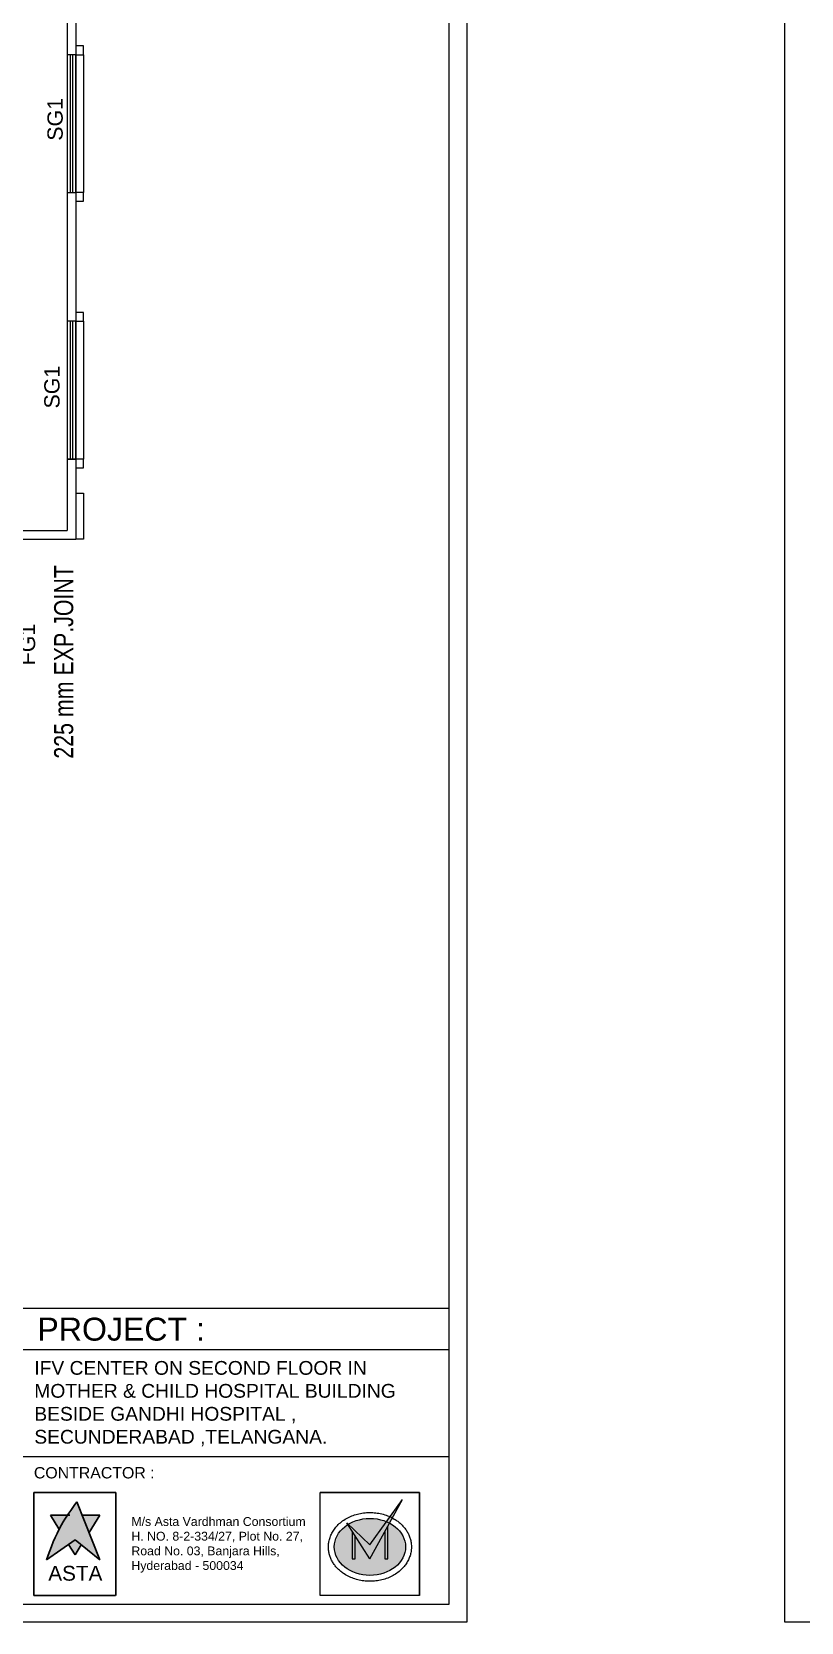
# Model space of a CAD drawing. Extents: x 3552052 to 4102982, y -707811 to -630695.
# Drawn here: x 3648335 to 3658387, y -666235 to -645447 of the extents above; entities that cross this region are included whole.
import ezdxf
from ezdxf.enums import TextEntityAlignment as Align

# ---------------------------------------------------------------- set-up
doc = ezdxf.new("R2010")
doc.units = 0
doc.header["$LTSCALE"] = 6
doc.header["$MEASUREMENT"] = 0
doc.layers.get('0').update_dxf_attribs({"linetype": 'CONTINUOUS', "lineweight": 0})
for name, color, linetype, lineweight in [('0.0', 8, 'CONTINUOUS', 0), ('D.F', 251, 'CONTINUOUS', 0), ('hatch', 252, 'CONTINUOUS', 0), ('MEP_HVAC_TEXT', 7, 'CONTINUOUS', 0), ('TITLE', 7, 'CONTINUOUS', 0)]:
    doc.layers.add(name, color=color, linetype=linetype, lineweight=lineweight)
doc.styles.add('ARI', font='arial.ttf')
doc.styles.add('ARIAL', font='arial.ttf')

# ---------------------------------------------------------------- blocks, each defined once
blk = doc.blocks.new('IVF-CONTRACTOR')
at = {"lineweight": -3, "true_color": 0x293189}
h = blk.add_hatch(color=177, dxfattribs=at)
h.dxf.hatch_style = 1
edge = h.paths.add_edge_path()
edge.add_spline(control_points=[(3037286, -1386527), (3037185, -1386667), (3036944, -1387001), (3036801, -1387388), (3036719, -1387609)], knot_values=[0, 0, 0, 0, 519.520055, 1226.818077, 1226.818077, 1226.818077, 1226.818077], degree=3, periodic=0)
edge.add_line((3036719, -1387609), (3037255, -1387240))
edge.add_line((3037255, -1387240), (3037717, -1387609))
edge.add_line((3037717, -1387609), (3037286, -1386527))
at = {"lineweight": -3, "true_color": 0xc7c8ca}
h = blk.add_hatch(color=9, dxfattribs=at)
h.dxf.hatch_style = 1
edge = h.paths.add_edge_path()
edge.add_spline(control_points=[(3036953, -1387033), (3036967, -1387008), (3037022, -1386919), (3037088, -1386836), (3037139, -1386779)], knot_values=[3356.588859, 3356.588859, 3356.588859, 3356.588859, 3831.174934, 5081.098827, 5081.098827, 5081.098827, 5081.098827], degree=3, periodic=0)
edge.add_line((3037139, -1386779), (3036793, -1386779))
edge.add_line((3036793, -1386779), (3036953, -1387033))
h.paths.add_polyline_path([(3037717, -1386779), (3037386, -1386779), (3037515, -1387102)])
h.paths.add_polyline_path([(3037370, -1387332), (3037255, -1387240), (3037134, -1387323), (3037255, -1387517)])
at = {"true_color": 0xed1f24}
h = blk.add_hatch(color=240, dxfattribs=at)
h.dxf.hatch_style = 1
edge = h.paths.add_edge_path()
edge.add_line((3042329, -1386921), (3042349, -1386951))
edge.add_ellipse((3042760, -1387369), major_axis=(-665, 0), ratio=0.800236, start_angle=-52.6357, end_angle=-51.8324, ccw=False)
edge.add_line((3042356, -1386946), (3042329, -1386921))
at = {"layer": '0.0', "true_color": 0xed1f24}
h = blk.add_hatch(color=240, dxfattribs=at)
h.dxf.hatch_style = 1
edge = h.paths.add_edge_path()
edge.add_line((3042760, -1387590), (3043125, -1386925))
edge.add_ellipse((3042760, -1387369), major_axis=(-665, 0), ratio=0.800236, start_angle=-123.3804, end_angle=-117.8517)
edge.add_line((3043070, -1386899), (3042760, -1387331))
edge.add_line((3042760, -1387331), (3042356, -1386946))
edge.add_ellipse((3042760, -1387369), major_axis=(-665, 0), ratio=0.800236, start_angle=-52.6357, end_angle=-51.8324)
edge.add_line((3042349, -1386951), (3042760, -1387590))
edge = h.paths.add_edge_path()
edge.add_spline(control_points=[(3043179, -1386828), (3043165, -1386821), (3043150, -1386814), (3043136, -1386807)], knot_values=[-2.156071, -2.156071, -2.156071, -2.156071, -2.090953, -2.090953, -2.090953, -2.090953], degree=3, periodic=0)
edge.add_line((3043136, -1386807), (3043070, -1386899))
edge.add_ellipse((3042760, -1387369), major_axis=(-665, 0), ratio=0.800236, start_angle=-123.3804, end_angle=-117.8517, ccw=False)
edge.add_line((3043125, -1386925), (3043179, -1386828))
edge = h.paths.add_edge_path()
edge.add_line((3043367, -1386486), (3043136, -1386807))
edge.add_spline(control_points=[(3043136, -1386807), (3043150, -1386814), (3043165, -1386821), (3043179, -1386828)], knot_values=[-2.156071, -2.156071, -2.156071, -2.156071, -2.090953, -2.090953, -2.090953, -2.090953], degree=3, periodic=0)
edge.add_line((3043179, -1386828), (3043367, -1386486))
at = {"layer": '0.0', "true_color": 0x139b48}
h = blk.add_hatch(color=114, dxfattribs=at)
h.dxf.hatch_style = 1
edge = h.paths.add_edge_path()
edge.add_ellipse((3042760, -1387369), major_axis=(-665, 0), ratio=0.800236, start_angle=-51.8324, end_angle=236.6196)
edge.add_line((3043125, -1386925), (3043091, -1386988))
edge.add_line((3043091, -1386988), (3043091, -1387590))
edge.add_line((3043091, -1387590), (3043036, -1387590))
edge.add_line((3043036, -1387590), (3043036, -1387088))
edge.add_line((3043036, -1387088), (3042760, -1387590))
edge.add_line((3042760, -1387590), (3042484, -1387160))
edge.add_line((3042484, -1387160), (3042484, -1387590))
edge.add_line((3042484, -1387590), (3042428, -1387590))
edge.add_line((3042428, -1387590), (3042428, -1387075))
edge.add_line((3042428, -1387075), (3042349, -1386951))
edge = h.paths.add_edge_path()
edge.add_ellipse((3042760, -1387369), major_axis=(-665, 0), ratio=0.800236, start_angle=-117.8517, end_angle=-52.6357)
edge.add_line((3042356, -1386946), (3042760, -1387331))
edge.add_line((3042760, -1387331), (3043070, -1386899))
at = {"layer": '0.0', "true_color": 0x000000}
h = blk.add_hatch(color=18, dxfattribs=at)
h.dxf.hatch_style = 1
h.paths.add_polyline_path([(3042484, -1387160), (3042428, -1387075), (3042428, -1387590), (3042484, -1387590)])
h.paths.add_polyline_path([(3043036, -1387590), (3043091, -1387590), (3043091, -1386988), (3043036, -1387088)])
at = {"lineweight": -3}
for p, q in [((3036484, -1386350), (3038013, -1386350)), ((3036484, -1388267), (3036484, -1386350)), ((3036485, -1386350), (3038009, -1386350)), ((3036485, -1388278), (3036485, -1386350)), ((3038013, -1386350), (3038013, -1388267)), ((3041829, -1386350), (3043688, -1386350)), ((3043688, -1386350), (3043688, -1388278)), ((3038011, -1388278), (3036483, -1388278))]:
    blk.add_line(p, q, dxfattribs=at)
at = {"color": 251, "lineweight": -3, "true_color": 0x636466}
for p, q in [((3037717, -1387609), (3037286, -1386527)), ((3036793, -1386779), (3037155, -1386779)), ((3036953, -1387033), (3036793, -1386779)), ((3037386, -1386779), (3037717, -1386779)), ((3037515, -1387102), (3037717, -1386779)), ((3036719, -1387609), (3037255, -1387240)), ((3037255, -1387517), (3037134, -1387323)), ((3037717, -1387609), (3037255, -1387240)), ((3037255, -1387517), (3037370, -1387332))]:
    blk.add_line(p, q, dxfattribs=at)
blk.add_spline([(3036719, -1387609), (3036998, -1386959), (3037286, -1386527)], degree=3, dxfattribs=at)
at = {"layer": '0.0'}
for p, q in [((3036485, -1386350), (3038009, -1386350)), ((3036485, -1388278), (3036485, -1386350)), ((3036485, -1388278), (3036485, -1386350)), ((3036485, -1386350), (3038009, -1386350)), ((3038013, -1386350), (3038013, -1388278)), ((3041829, -1386350), (3043688, -1386350)), ((3041829, -1388278), (3041829, -1386350)), ((3043688, -1386350), (3043688, -1388278)), ((3038009, -1388278), (3036485, -1388278)), ((3043688, -1388278), (3041829, -1388278))]:
    blk.add_line(p, q, dxfattribs=at)
at = {"layer": '0.0', "color": 18, "true_color": 0x000000}
for p, q in [((3042760, -1387590), (3043367, -1386486)), ((3042760, -1387331), (3043367, -1386486)), ((3042760, -1387590), (3042329, -1386921)), ((3042329, -1386921), (3042760, -1387331)), ((3042428, -1387075), (3042428, -1387590)), ((3043036, -1387088), (3043036, -1387590)), ((3043091, -1387590), (3043091, -1386988)), ((3042484, -1387590), (3042484, -1387160)), ((3042428, -1387590), (3042484, -1387590)), ((3043036, -1387590), (3043091, -1387590))]:
    blk.add_line(p, q, dxfattribs=at)
at = {"layer": '0.0'}
blk.add_ellipse((3042760, -1387369), major_axis=(-665, 0), ratio=0.800236, start_param=-3.141592653589793, end_param=3.141592653589793, dxfattribs=at)
blk.add_open_spline([(3043535, -1387369), (3043535, -1387353), (3043534, -1387336), (3043530, -1387296), (3043527, -1387272), (3043516, -1387226), (3043509, -1387202), (3043492, -1387157), (3043483, -1387135), (3043460, -1387092), (3043448, -1387071), (3043420, -1387031), (3043405, -1387011), (3043372, -1386974), (3043355, -1386956), (3043318, -1386922), (3043298, -1386906), (3043258, -1386875), (3043236, -1386861), (3043183, -1386829), (3043150, -1386812), (3043081, -1386783), (3043045, -1386771), (3042972, -1386750), (3042935, -1386742), (3042860, -1386731), (3042821, -1386728), (3042745, -1386726), (3042706, -1386727), (3042630, -1386735), (3042593, -1386741), (3042518, -1386757), (3042482, -1386768), (3042412, -1386794), (3042377, -1386809), (3042312, -1386843), (3042280, -1386862), (3042221, -1386905), (3042194, -1386928), (3042147, -1386974), (3042127, -1386996), (3042091, -1387042), (3042074, -1387067), (3042045, -1387117), (3042033, -1387143), (3042012, -1387197), (3042003, -1387225), (3041992, -1387276), (3041988, -1387299), (3041984, -1387347), (3041984, -1387371), (3041986, -1387418), (3041989, -1387442), (3041997, -1387489), (3042003, -1387512), (3042018, -1387557), (3042026, -1387580), (3042047, -1387623), (3042058, -1387645), (3042084, -1387686), (3042098, -1387706), (3042129, -1387744), (3042145, -1387762), (3042180, -1387798), (3042199, -1387814), (3042238, -1387846), (3042259, -1387861), (3042311, -1387894), (3042343, -1387912), (3042409, -1387944), (3042444, -1387957), (3042515, -1387980), (3042552, -1387989), (3042626, -1388003), (3042664, -1388007), (3042740, -1388012), (3042778, -1388012), (3042854, -1388008), (3042892, -1388003), (3042966, -1387989), (3043003, -1387980), (3043074, -1387958), (3043109, -1387944), (3043175, -1387913), (3043208, -1387895), (3043268, -1387856), (3043297, -1387834), (3043351, -1387787), (3043376, -1387761), (3043416, -1387713), (3043432, -1387690), (3043462, -1387643), (3043475, -1387619), (3043497, -1387569), (3043507, -1387543), (3043522, -1387491), (3043527, -1387464), (3043533, -1387415), (3043535, -1387392), (3043535, -1387369)], degree=3, knots=[-3.141593, -3.141593, -3.141593, -3.141593, -3.06788, -3.06788, -2.960953, -2.960953, -2.854026, -2.854026, -2.747099, -2.747099, -2.640172, -2.640172, -2.533245, -2.533245, -2.426319, -2.426319, -2.319392, -2.319392, -2.212465, -2.212465, -2.059875, -2.059875, -1.907286, -1.907286, -1.754697, -1.754697, -1.602107, -1.602107, -1.449518, -1.449518, -1.296928, -1.296928, -1.144339, -1.144339, -0.99175, -0.99175, -0.83916, -0.83916, -0.686571, -0.686571, -0.558641, -0.558641, -0.43071, -0.43071, -0.30278, -0.30278, -0.17485, -0.17485, -0.068516, -0.068516, 0.037819, 0.037819, 0.144154, 0.144154, 0.250488, 0.250488, 0.356823, 0.356823, 0.463157, 0.463157, 0.569492, 0.569492, 0.675826, 0.675826, 0.782161, 0.782161, 0.888495, 0.888495, 1.039928, 1.039928, 1.191361, 1.191361, 1.342794, 1.342794, 1.494227, 1.494227, 1.64566, 1.64566, 1.797093, 1.797093, 1.948526, 1.948526, 2.099959, 2.099959, 2.251392, 2.251392, 2.402825, 2.402825, 2.554258, 2.554258, 2.675591, 2.675591, 2.796924, 2.796924, 2.918258, 2.918258, 3.039591, 3.039591, 3.141593, 3.141593, 3.141593, 3.141593], dxfattribs=at)
at = {"lineweight": -3, "attachment_point": 1, "style": 'ARIAL'}
for s, width, gutter_width, insert, char_height in [('{\\C256;CONTRACTOR :}', 3919.85, 1060, (3036485, -1385878), 212.06), ('{\\C256;M/s Asta Vardhman Consortium\\PH. NO. 8-2-334/27, Plot No. 27, Road No. 03, Banjara Hills, Hyderabad - 500034}', 3696.75, 822, (3038306, -1386813), 164.38)]:
    blk.add_mtext_dynamic_manual_height_columns(s, width=width, gutter_width=gutter_width, heights=[0], dxfattribs=dict(at, insert=insert, char_height=char_height))
at = {"lineweight": 100, "insert": (3036754, -1387723), "char_height": 276.9, "attachment_point": 1, "style": 'ARIAL'}
blk.add_mtext_dynamic_manual_height_columns('ASTA', width=997.56, gutter_width=254, heights=[0], dxfattribs=at)

msp = doc.modelspace()

# ---------------------------------------------------------------- linework, layer by layer
msp.add_line((3653785.4, -662135.9), (3632605.4, -662135.9))
at = {"color": 7}
msp.add_line((3653785.4, -666003.3), (3642510.6, -666003.3), dxfattribs=at)
for points in [[(3654017.3, -634223.7), (3654017.3, -666235.1), (3608936.1, -666235.1), (3608936.1, -634223.7)], [(3703254.4, -634223.7), (3703254.4, -666235.1), (3658173.2, -666235.1), (3658173.2, -634223.7)], [(3653785.4, -634455.5), (3653785.4, -666003.3), (3609167.9, -666003.3), (3609167.9, -634455.5)]]:
    msp.add_lwpolyline(points, close=True)
at = {"layer": 'D.F', "color": 8, "linetype": 'ByBlock'}
for p, q in [((3648910.4, -641213.9), (3648910.4, -652078.9)), ((3648795.4, -641328.9), (3648795.4, -651963.9)), ((3648910.4, -645746.4, -101230.8), (3648795.4, -645746.4)), ((3649010.4, -645746.4), (3649010.4, -647546.4)), ((3649010.4, -649231.4), (3649010.4, -651031.4)), ((3648910.4, -651031.4, -101230.8), (3648795.4, -651031.4)), ((3647480.4, -651963.9, -101230.8), (3648795.4, -651963.9, -101230.8)), ((3647710.4, -652078.9, -101230.8), (3648910.4, -652078.9, -101230.8))]:
    msp.add_line(p, q, dxfattribs=at)
for points in [[(3648910.4, -645746.4), (3649010.4, -645746.4), (3649010.4, -645631.4), (3648910.4, -645631.4)], [(3648910.4, -647661.4), (3649010.4, -647661.4), (3649010.4, -647546.4), (3648910.4, -647546.4)], [(3648910.4, -649231.4), (3649010.4, -649231.4), (3649010.4, -649116.4), (3648910.4, -649116.4)], [(3648910.4, -651146.4), (3649010.4, -651146.4), (3649010.4, -651031.4), (3648910.4, -651031.4)]]:
    msp.add_lwpolyline(points, dxfattribs=at)
at = {"layer": 'D.F', "color": 8, "linetype": 'ByBlock', "elevation": -101230.8}
for points in [[(3648910.4, -645746.4), (3649010.4, -645746.4), (3649010.4, -645631.4), (3648910.4, -645631.4)], [(3648910.4, -651146.4), (3649010.4, -651146.4), (3649010.4, -651031.4), (3648910.4, -651031.4)], [(3648910.4, -651478.9), (3649010.4, -651478.9), (3649010.4, -652078.9), (3648910.4, -652078.9)]]:
    msp.add_lwpolyline(points, dxfattribs=at)
at = {"layer": 'D.F', "color": 8, "linetype": 'ByBlock'}
for points in [[(3648795.4, -645746.4), (3648795.4, -647546.4), (3648910.4, -647546.4), (3648910.4, -645746.4)], [(3648795.4, -649231.4), (3648795.4, -651031.4), (3648910.4, -651031.4), (3648910.4, -649231.4)]]:
    msp.add_lwpolyline(points, close=True, dxfattribs=at)
at = {"layer": 'D.F', "color": 8, "linetype": 'Continuous'}
for points in [[(3648870.4, -645746.4), (3648835.4, -645746.4), (3648835.4, -647546.4), (3648870.4, -647546.4)], [(3648870.4, -649231.4), (3648835.4, -649231.4), (3648835.4, -651031.4), (3648870.4, -651031.4)]]:
    msp.add_lwpolyline(points, close=True, dxfattribs=at)
at = {"layer": 'hatch', "color": 7}
msp.add_line((3653785.4, -662135), (3653785.4, -666003.3), dxfattribs=at)
at = {"layer": 'MEP_HVAC_TEXT', "linetype": 'ByBlock'}
for p, q in [((3648145.5, -662669), (3653785.4, -662669)), ((3648145.5, -664069.6), (3653785.4, -664069.1))]:
    msp.add_line(p, q, dxfattribs=at)

# ---------------------------------------------------------------- block references
at = {"color": 240, "true_color": 0xed1f24, "xscale": 0.6996986118333114, "yscale": 0.6996986118333114, "zscale": 0.6996986118333114}
msp.add_blockref('IVF-CONTRACTOR', (1523737.9, 305489.2), dxfattribs=at)

# ---------------------------------------------------------------- texts
at = {"layer": 'D.F', "color": 8, "style": 'ARIAL', "width": 1}
for s, p in [('SG1', (3648739.1, -646871.1)), ('SG1', (3648698.1, -650370.8)), ('FG1', (3648378.9, -653727.5))]:
    msp.add_text(s, height=200, rotation=90, dxfattribs=at).set_placement(p)
at = {"layer": 'D.F', "color": 8, "style": 'ARI', "width": 0.8}
msp.add_text('225 mm EXP.JOINT', height=250, rotation=90, dxfattribs=at).set_placement((3648951.5, -654948.1, 101230.8), align=Align.BOTTOM_LEFT)
at = {"layer": 'TITLE', "color": 7, "style": 'ARIAL'}
msp.add_text('PROJECT :', height=300, dxfattribs=at).set_placement((3648408.6, -662554.7))
at = {"layer": 'TITLE', "color": 7, "insert": (3648367.8, -662821.2), "char_height": 179.9973, "attachment_point": 1, "style": 'ARIAL'}
msp.add_mtext_dynamic_manual_height_columns('\\pxql;IFV CENTER ON SECOND FLOOR IN MOTHER & CHILD HOSPITAL BUILDING BESIDE GANDHI HOSPITAL , SECUNDERABAD ,TELANGANA. ', width=5392.273, gutter_width=12, heights=[0], dxfattribs=at)

doc.saveas('drawing.dxf')
